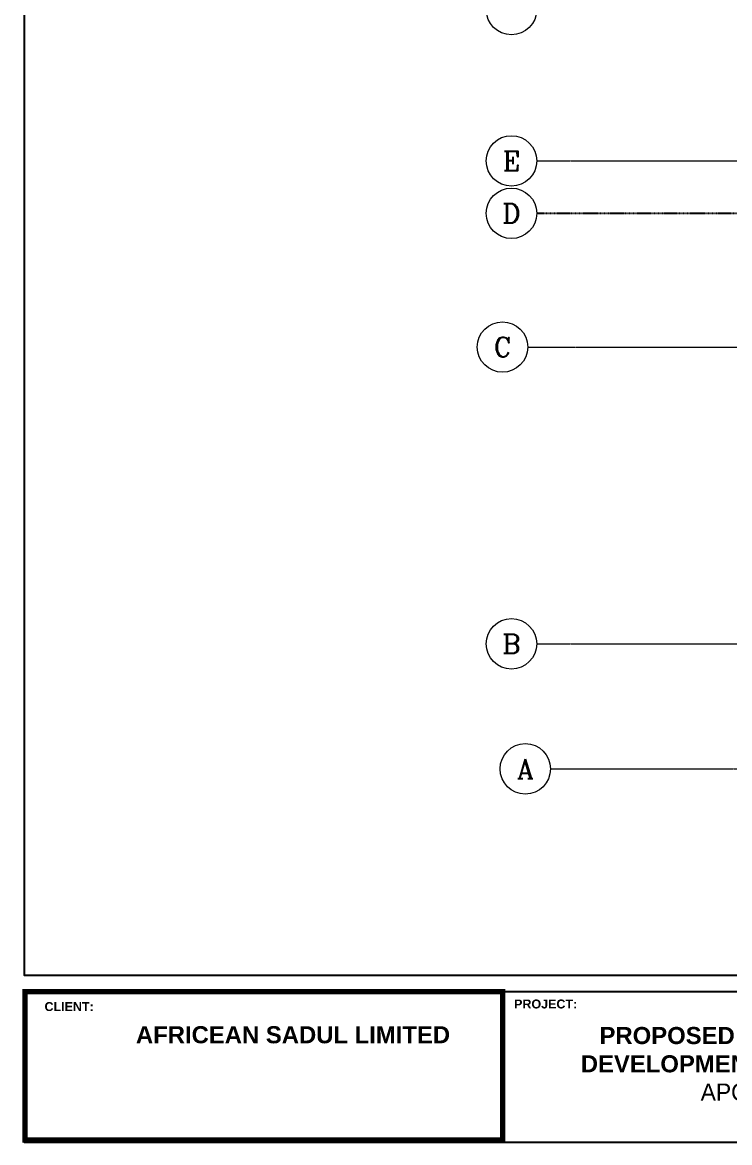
# Model space of a CAD drawing. Header units: inches. Extents: x 23 to 2032867, y 13 to 664695.
# Drawn here: x 1996907 to 2006028, y 347330 to 361770 of the extents above; entities that cross this region are included whole.
import ezdxf
from ezdxf.enums import TextEntityAlignment as Align

# ---------------------------------------------------------------- set-up
doc = ezdxf.new("R2010")
doc.units = ezdxf.units.IN
doc.header["$MEASUREMENT"] = 0
doc.linetypes.add('CENTER2', pattern=[0.7, 0.5, -0.1, 0, -0.1])
doc.linetypes.add('CIZGI', pattern=[0.4, 0.25, -0.15])
for name, color, linetype in [('Annotation - Text', 7, 'Continuous'), ('dimensions', 1, 'Continuous'), ('F5', 5, 'Continuous')]:
    doc.layers.add(name, color=color, linetype=linetype)
for name, color, linetype, lineweight in [('Axis_1', 8, 'CENTER2', 0), ('AxisBalloons_1', 150, 'ByLayer', 0), ('AxisText_1', 18, 'ByLayer', 0)]:
    doc.layers.add(name, color=color, linetype=linetype, lineweight=lineweight)
doc.styles.add('AxisText_1', font='ROMANC', dxfattribs={"height": 50})
doc.styles.add('GENERATED_STYLE_3', font='arialbd.ttf')
doc.styles.get("Standard").update_dxf_attribs({"font": 'arial.ttf'})

msp = doc.modelspace()

# ---------------------------------------------------------------- linework, layer by layer
at = {"lineweight": 9}
msp.add_line((2003101.346, 349275.991), (2009473.98, 349275.991), dxfattribs=at)
for p, q in [((1996942.405, 347364.69), (1996942.405, 348499.665)), ((2000385.727, 347364.69), (2003101.346, 347364.69))]:
    msp.add_line(p, q)
at = {"const_width": 69.984}
msp.add_lwpolyline([(1996942.405, 349275.991), (2003101.346, 349275.991), (2003101.346, 347364.69), (1996942.405, 347364.69)], close=True, dxfattribs=at)
msp.add_lwpolyline([(2032832.486, 347329.698), (1996933.057, 347329.698), (1996942.405, 349275.991), (2032832.486, 349275.991)], close=True)
at = {"layer": 'Axis_1'}
for p, q in [((2003539.668, 359984.814), (2024980.311, 359984.814)), ((2003423.851, 357585.089), (2024806.261, 357585.089)), ((2003539.668, 353759.167), (2024980.311, 353759.167)), ((2003717.757, 352147.589), (2024975.591, 352147.589))]:
    msp.add_line(p, q, dxfattribs=at)
at = {"layer": 'Axis_1', "color": 0, "linetype": 'CIZGI', "lineweight": -3}
msp.add_line((2003539.668, 359308.858), (2024980.311, 359308.858), dxfattribs=at)
at = {"layer": 'AxisBalloons_1'}
for centre in [(2003214.668, 361935.865), (2003214.668, 359984.814), (2003214.668, 359308.858), (2003098.851, 357585.089), (2003214.668, 353759.167), (2003392.757, 352147.589)]:
    msp.add_circle(centre, 325, dxfattribs=at)
at = {"layer": 'dimensions', "color": 7}
msp.add_lwpolyline([(2032832.486, 349485.086), (1996933.057, 349485.086), (1996933.057, 371302.137), (2032832.486, 371302.137)], close=True, dxfattribs=at)

# ---------------------------------------------------------------- texts
at = {"layer": 'Annotation - Text', "color": 3, "linetype": 'Continuous', "lineweight": 20, "char_height": 220.29504, "width": 4698.6668, "attachment_point": 2, "line_spacing_factor": 0.992596, "style": 'GENERATED_STYLE_3'}
for s, insert in [('\\pi43.81889;AFRICEAN SADUL LIMITED', (2000375.368, 348830.314)), ('\\pi43.81889;PROPOSED RESIDENTIAL DEVELOPMENT @ {\\fStencil|b0|i0|c0|p82;PLOT 4033 APO E27}', (2006268.747, 348820.199))]:
    msp.add_mtext(s, dxfattribs=dict(at, insert=insert))
at = {"layer": 'AxisText_1', "color": 7, "linetype": 'Continuous', "style": 'AxisText_1'}
for s, p in [('E', (2003214.668, 359984.814)), ('D', (2003214.668, 359308.858)), ('C', (2003098.851, 357585.089)), ('B', (2003214.668, 353759.167)), ('A', (2003392.757, 352147.589))]:
    msp.add_text(s, height=250, dxfattribs=at).set_placement(p, align=Align.MIDDLE_CENTER)
at = {"layer": 'F5', "color": 1, "lineweight": -2, "char_height": 115.28938, "width": 1743.06843, "attachment_point": 4}
for s, insert in [('{\\fArial|b1|i0|c0|p34;PROJECT:}', (2003248.458, 349115.718)), ('{\\fArial|b1|i0|c0|p34;CLIENT:}', (1997192.928, 349082.39))]:
    msp.add_mtext(s, dxfattribs=dict(at, insert=insert))

doc.saveas('drawing.dxf')
